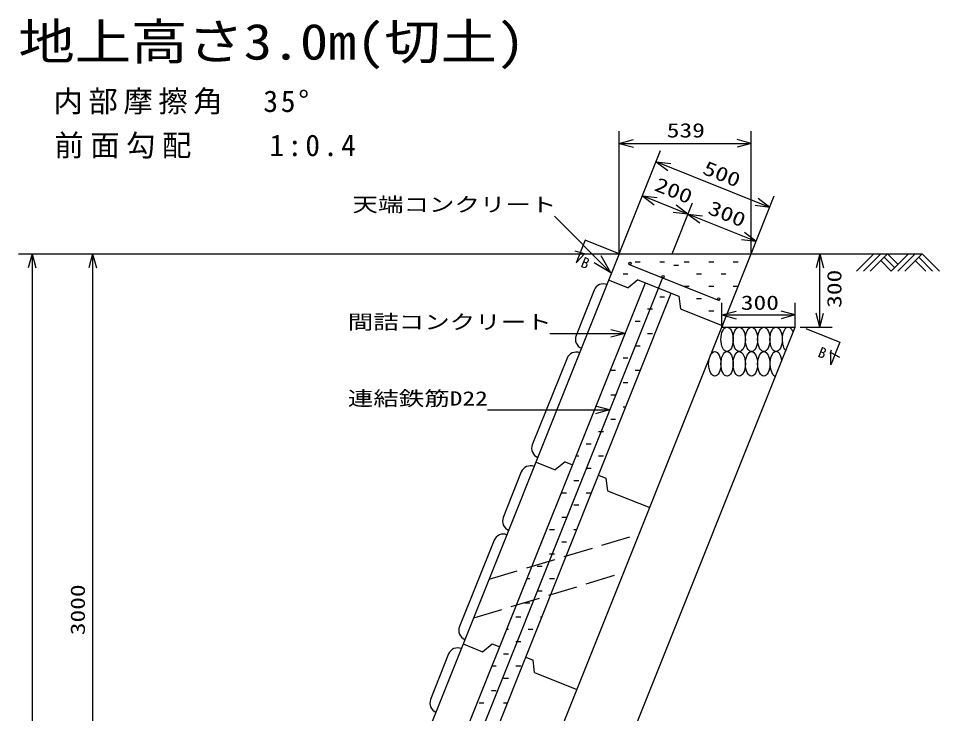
# Model space of a CAD drawing. Units: millimetres, scale not verified. Extents: x -10455 to 9401, y -7735 to 7013.
# Drawn here: x -5418 to -1659, y -4854 to -2017 of the extents above; entities that cross this region are included whole.
import ezdxf
from ezdxf.enums import TextEntityAlignment as Align

# ---------------------------------------------------------------- set-up
doc = ezdxf.new("R2010")
doc.units = ezdxf.units.MM
doc.header["$LTSCALE"] = 40
doc.linetypes.add('DASHED3', pattern=[4, 3, -1])
doc.layers.add('0-0', color=7, linetype='Continuous')
doc.styles.add('ＭＳ ゴシック', font='')
doc.styles.get('ＭＳ ゴシック').set_extended_font_data('MS Gothic')

msp = doc.modelspace()

# ---------------------------------------------------------------- linework, layer by layer
at = {"layer": '0-0'}
for p, q in [((-2965.97, -2977.41), (-2965.97, -2477.41)), ((-2427.57, -2977.41), (-2427.57, -2477.41)), ((-2965.97, -2527.41), (-2908.02, -2511.88)), ((-2427.57, -2527.41), (-2485.53, -2511.88)), ((-2965.97, -2527.41), (-2908.02, -2542.94)), ((-2965.97, -2527.41), (-2427.57, -2527.41)), ((-2965.97, -2977.41), (-2797.3, -2555.72)), ((-2427.57, -2527.41), (-2485.53, -2542.94)), ((-2351.76, -2788.18), (-2815.87, -2602.15)), ((-2815.87, -2602.15), (-2756.29, -2609.3)), ((-2815.87, -2602.15), (-2767.85, -2638.12)), ((-2871.57, -2741.42), (-2812, -2748.57)), ((-2871.57, -2741.42), (-2823.56, -2777.39)), ((-2427.57, -2977.41), (-2333.3, -2741.72)), ((-2750.57, -2977.41), (-2667.37, -2769.41)), ((-2685.93, -2815.83), (-2733.95, -2779.85)), ((-2351.76, -2788.18), (-2411.34, -2781.03)), ((-2351.76, -2788.18), (-2399.78, -2752.21)), ((-2685.93, -2815.83), (-2745.51, -2808.68)), ((-2685.93, -2815.83), (-2626.36, -2822.98)), ((-2685.93, -2815.83), (-2637.92, -2851.81)), ((-2407.57, -2927.41), (-2455.59, -2891.44)), ((-2407.57, -2927.41), (-2467.15, -2920.26)), ((-5418.2, -2977.41), (-2965.97, -2977.41)), ((-5362.41, -2977.41), (-5377.94, -3035.37)), ((-5362.41, -2977.41), (-5346.88, -3035.37)), ((-5362.41, -2977.41), (-5362.41, -6927.41)), ((-5115.36, -2977.41), (-5130.89, -3035.37)), ((-5115.36, -2977.41), (-5099.83, -3035.37)), ((-5115.36, -2977.41), (-5115.36, -6077.41)), ((-3000.02, -3055.02), (-3039.76, -2985.59)), ((-2427.57, -2977.41), (-1729.59, -2977.41)), ((-2147.57, -2977.41), (-2163.1, -3035.37)), ((-2147.57, -2977.41), (-2132.05, -3035.37)), ((-2147.57, -3277.41), (-2147.57, -2977.41)), ((-1927.57, -2977.41), (-1998.28, -3048.12)), ((-1899.29, -2977.41), (-1970, -3048.12)), ((-1871.01, -2977.41), (-1941.72, -3048.12)), ((-1899.29, -3005.7), (-1856.86, -3048.12)), ((-1885.15, -2991.55), (-1842.72, -3033.98)), ((-1871.01, -2977.41), (-1828.58, -3019.84)), ((-1786.15, -2977.41), (-1856.86, -3048.12)), ((-1757.87, -2977.41), (-1828.58, -3048.12)), ((-1729.59, -2977.41), (-1800.3, -3048.12)), ((-1757.87, -3005.7), (-1715.44, -3048.12)), ((-1743.73, -2991.55), (-1687.16, -3048.12)), ((-1729.59, -2977.41), (-1658.88, -3048.12)), ((-2900.84, -3009.92), (-2880.84, -3009.92)), ((-2800.84, -3009.92), (-2780.84, -3009.92)), ((-2743.97, -3024.35), (-2723.97, -3024.35)), ((-2700.84, -3009.92), (-2680.84, -3009.92)), ((-2600.84, -3009.92), (-2580.84, -3009.92)), ((-2500.84, -3009.92), (-2480.84, -3009.92)), ((-2950.84, -3059.92), (-2930.84, -3059.92)), ((-2650.84, -3059.92), (-2630.84, -3059.92)), ((-2550.84, -3059.92), (-2530.84, -3059.92)), ((-2700.84, -3109.92), (-2680.84, -3109.92)), ((-2600.84, -3109.92), (-2580.84, -3109.92)), ((-2500.84, -3109.92), (-2480.84, -3109.92)), ((-2882.22, -3153.05), (-2880.84, -3153.05)), ((-2800.84, -3153.05), (-2780.84, -3153.05)), ((-2650.84, -3159.92), (-2630.84, -3159.92)), ((-2547.57, -3277.41), (-2547.57, -3177.41)), ((-2247.58, -3277.41), (-2247.58, -3177.41)), ((-2850.84, -3203.05), (-2830.84, -3203.05)), ((-2600.84, -3209.92), (-2580.84, -3209.92)), ((-2547.57, -3227.41), (-2489.62, -3211.89)), ((-2547.57, -3227.41), (-2489.62, -3242.94)), ((-2247.58, -3227.41), (-2305.53, -3211.89)), ((-2147.57, -3277.41), (-2163.1, -3219.46)), ((-2147.57, -3277.41), (-2132.05, -3219.46)), ((-2900.84, -3253.05), (-2880.84, -3253.05)), ((-2800.84, -3253.05), (-2799.43, -3253.05)), ((-2540.84, -3259.92), (-2540.58, -3259.92)), ((-2942.22, -3303.05), (-3000.17, -3287.52)), ((-2850.84, -3303.05), (-2830.84, -3303.05)), ((-2227.57, -3277.41), (-2097.58, -3277.41)), ((-2900.84, -3353.05), (-2880.84, -3353.05)), ((-2982.22, -3403.05), (-2980.84, -3403.05)), ((-2950.84, -3403.05), (-2930.84, -3403.05)), ((-3000.84, -3453.05), (-2980.84, -3453.05)), ((-2900.84, -3453.05), (-2880.84, -3453.05)), ((-2950.84, -3503.05), (-2930.84, -3503.05)), ((-2900.84, -3503.05), (-2899.43, -3503.05)), ((-3000.84, -3553.05), (-2980.84, -3553.05)), ((-3005.64, -3615.09), (-3063.6, -3599.56)), ((-2950.84, -3603.05), (-2939.43, -3603.05)), ((-3082.22, -3653.05), (-3080.84, -3653.05)), ((-3000.84, -3653.05), (-2980.84, -3653.05)), ((-3050.84, -3703.05), (-3030.84, -3703.05)), ((-3100.84, -3753.05), (-3080.84, -3753.05)), ((-3000.84, -3753.05), (-2999.43, -3753.05)), ((-3142.22, -3803.05), (-3130.84, -3803.05)), ((-3050.84, -3803.05), (-3030.84, -3803.05)), ((-3100.84, -3853.05), (-3080.84, -3853.05)), ((-3182.22, -3903.05), (-3180.84, -3903.05)), ((-3150.84, -3903.05), (-3130.84, -3903.05)), ((-3200.84, -3953.05), (-3180.84, -3953.05)), ((-3100.84, -3953.05), (-3080.84, -3953.05)), ((-3150.84, -4003.05), (-3130.84, -4003.05)), ((-3100.84, -4003.05), (-3099.43, -4003.05)), ((-3200.84, -4053.05), (-3180.84, -4053.05)), ((-3250.84, -4103.05), (-3230.84, -4103.05)), ((-3150.84, -4103.05), (-3139.43, -4103.05)), ((-3282.22, -4153.05), (-3280.84, -4153.05)), ((-3200.84, -4153.05), (-3180.84, -4153.05)), ((-3250.84, -4203.05), (-3230.84, -4203.05)), ((-3300.84, -4253.05), (-3280.84, -4253.05)), ((-3200.84, -4253.05), (-3199.43, -4253.05)), ((-3342.22, -4303.05), (-3330.84, -4303.05)), ((-3250.84, -4303.05), (-3230.84, -4303.05)), ((-3300.84, -4353.05), (-3280.84, -4353.05)), ((-3382.22, -4403.05), (-3380.84, -4403.05)), ((-3350.84, -4403.05), (-3330.84, -4403.05)), ((-3388.2, -4459.91), (-3368.2, -4459.91)), ((-3288.2, -4459.91), (-3282.18, -4459.91)), ((-3424.96, -4509.91), (-3418.2, -4509.91)), ((-3338.2, -4509.91), (-3318.2, -4509.91)), ((-3388.2, -4559.91), (-3368.2, -4559.91)), ((-3438.2, -4609.91), (-3418.2, -4609.91)), ((-3484.96, -4659.91), (-3468.2, -4659.91)), ((-3388.2, -4659.91), (-3368.2, -4659.91)), ((-3438.2, -4709.91), (-3418.2, -4709.91)), ((-3488.2, -4759.91), (-3468.2, -4759.91)), ((-3538.2, -4809.91), (-3518.2, -4809.91)), ((-3438.2, -4809.91), (-3422.18, -4809.91))]:
    msp.add_line(p, q, dxfattribs=at)
at = {"layer": '0-0', "color": 3}
msp.add_line((-2965.97, -2977.41), (-3105.2, -2921.6), dxfattribs=at)
at = {"layer": '0-0', "color": 2}
for p, q in [((-2965.97, -2977.41), (-4345.97, -6427.41)), ((-3881.97, -6613.41), (-2427.57, -2977.41)), ((-2965.97, -2977.41), (-2427.57, -2977.41)), ((-4213.24, -6480.62), (-2859.51, -3096.28)), ((-3007.87, -3085.29), (-2929.6, -3116.67)), ((-2889.67, -3084.2), (-2929.6, -3116.67)), ((-2889.67, -3084.2), (-2722.59, -3151.17)), ((-4107.43, -6523.04), (-2753.69, -3138.7)), ((-3068.38, -3125.68), (-3142.66, -3311.38)), ((-2722.59, -3151.17), (-2716.1, -3202.25)), ((-2716.1, -3202.25), (-2543.86, -3271.3)), ((-3242.34, -5764.32), (-2247.58, -3277.41)), ((-2547.57, -3277.41), (-2247.58, -3277.41)), ((-3179.22, -3404.45), (-3320.92, -3757.04)), ((-3305.53, -3827.85), (-3227.25, -3859.23)), ((-3187.33, -3826.76), (-3227.25, -3859.23)), ((-3187.33, -3826.76), (-3156.63, -3839.06)), ((-3366.03, -3868.24), (-3440.31, -4053.94)), ((-3050.82, -3881.48), (-3020.26, -3893.73)), ((-3020.26, -3893.73), (-3013.76, -3944.81)), ((-3013.76, -3944.81), (-2841.52, -4013.86)), ((-3476.87, -4147.02), (-3618.58, -4499.61)), ((-3603.19, -4570.42), (-3524.91, -4601.79)), ((-3524.91, -4601.79), (-3485, -4569.32)), ((-3485, -4569.32), (-3453.75, -4581.84)), ((-3662.59, -4611.25), (-3736.87, -4796.94)), ((-3347.93, -4624.26), (-3317.92, -4636.29)), ((-3311.4, -4687.29), (-3317.92, -4636.29)), ((-3311.43, -4687.37), (-3139.19, -4756.42))]:
    msp.add_line(p, q, dxfattribs=at)
at = {"layer": '0-0', "color": 5}
for p, q in [((-2929.06, -3019.77), (-2557.88, -3168.56)), ((-2789.83, -3075.58), (-4160.33, -6501.83))]:
    msp.add_line(p, q, dxfattribs=at)
at = {"layer": '0-0', "linetype": 'DASHED3'}
for p, q in [((-3497.09, -4305.92), (-2884.06, -4120.71)), ((-3560.22, -4463.76), (-2947.78, -4278.65))]:
    msp.add_line(p, q, dxfattribs=at)
at = {"layer": '0-0'}
for points in [[(-2407.57, -2927.41), (-2685.93, -2815.83), (-2871.57, -2741.42)], [(-3229.82, -2823.51), (-3000.02, -3055.02), (-3069.15, -3014.76)], [(-2547.57, -3227.41), (-2247.58, -3227.41), (-2305.53, -3242.94)], [(-3249.05, -3303.05), (-2942.22, -3303.05), (-3000.17, -3318.58)], [(-3504.05, -3615.09), (-3005.64, -3615.09), (-3063.6, -3630.62)]]:
    msp.add_lwpolyline(points, dxfattribs=at)
at = {"layer": '0-0', "color": 3}
for points in [[(-3105.2, -2921.6), (-3142.27, -3014.48), (-3107.62, -2978.09), (-3145.86, -2967.14)], [(-2204.56, -3282.63), (-2065.33, -3338.45), (-2102.54, -3431.26), (-2102.54, -3381.01), (-2067.3, -3399.46)]]:
    msp.add_lwpolyline(points, dxfattribs=at)
at = {"layer": '0-0', "color": 5}
for centre in [(-2922.56, -3016.99), (-2787.98, -3070.94), (-2560.66, -3162.06)]:
    msp.add_circle(centre, 5, dxfattribs=at)
at = {"layer": '0-0', "color": 2}
for centre, start, end in [((-3031.29, -3140.55), 68.13716, 158.15637), ((-3104.88, -3326.52), 158.1566, 247.20107), ((-3142.09, -3419.34), 68.15601, 158.15576), ((-3283.79, -3771.93), 158.15587, 248.19719), ((-3328.95, -3883.11), 68.13716, 158.15637), ((-3402.54, -4069.08), 158.1566, 247.20107), ((-3439.75, -4161.9), 68.15601, 158.15576), ((-3581.45, -4514.49), 158.15587, 248.19719), ((-3625.5, -4626.12), 68.13716, 158.15637), ((-3699.09, -4812.09), 158.1566, 247.20107)]:
    msp.add_arc(centre, 40, start, end, dxfattribs=at)
at = {"layer": '0-0'}
for centre in [(-2526.36, -3327.06), (-2476.36, -3327.06), (-2426.36, -3327.06), (-2376.36, -3327.06), (-2326.36, -3327.06), (-2576.36, -3427.06), (-2526.36, -3427.06), (-2476.36, -3427.06), (-2426.36, -3427.06), (-2376.36, -3427.06)]:
    msp.add_ellipse(centre, major_axis=(0, 50), ratio=0.5, dxfattribs=at)
for centre, start_param, end_param in [((-2276.36, -3327.06), 5.3258894, 9.0325937), ((-2326.36, -3427.06), 4.975954, 9.3825405)]:
    msp.add_ellipse(centre, major_axis=(0, 50), ratio=0.5, start_param=start_param, end_param=end_param, dxfattribs=at)

# ---------------------------------------------------------------- texts
at = {"layer": '0-0', "color": 3, "style": 'ＭＳ ゴシック', "width": 1.15}
msp.add_text('地上高さ3.0m(切土)', height=146.6, dxfattribs=at).set_placement((-5418.2, -2229.21), align=Align.BOTTOM_LEFT)
at = {"layer": '0-0', "style": 'ＭＳ ゴシック', "width": 1.3}
for s, p in [('539', (-2772.18, -2520.64)), ('天端コンクリート', (-4054.82, -2823.51)), ('300', (-2470.11, -3224.12)), ('間詰コンクリート', (-4074.05, -3303.05)), ('連結鉄筋D22', (-4074.05, -3615.09))]:
    msp.add_text(s, height=58.65, dxfattribs=at).set_placement(p, align=Align.BOTTOM_LEFT)
for s, rotation, p in [('500', 338.154, (-2636.88, -2666.51)), ('200', 338.154, (-2833.49, -2734.16)), ('300', 338.154, (-2615.74, -2829.29)), ('300', 90, (-2041.84, -3198.47)), ('3000', 90, (-5129.17, -4534.57))]:
    msp.add_text(s, height=58.65, rotation=rotation, dxfattribs=at).set_placement(p, align=Align.BOTTOM_LEFT)
at = {"layer": '0-0', "color": 4, "style": 'ＭＳ ゴシック'}
for s, p in [('B', (-3131.75, -3041.87)), ("B'", (-2164.15, -3408.68))]:
    msp.add_text(s, height=43.99, rotation=338.157, dxfattribs=at).set_placement(p, align=Align.BOTTOM_LEFT)
at = {"layer": '0-0', "char_height": 87.98, "attachment_point": 7, "style": 'ＭＳ ゴシック'}
for s, insert in [('\\T1.19;\u3000内部摩擦角\u300035°', (-5418.2, -2409.21)), ('\\T1.22;\u3000前面勾配\u3000\u30001:0.4', (-5418.2, -2589.21))]:
    msp.add_mtext(s, dxfattribs=dict(at, insert=insert))

doc.saveas('drawing.dxf')
